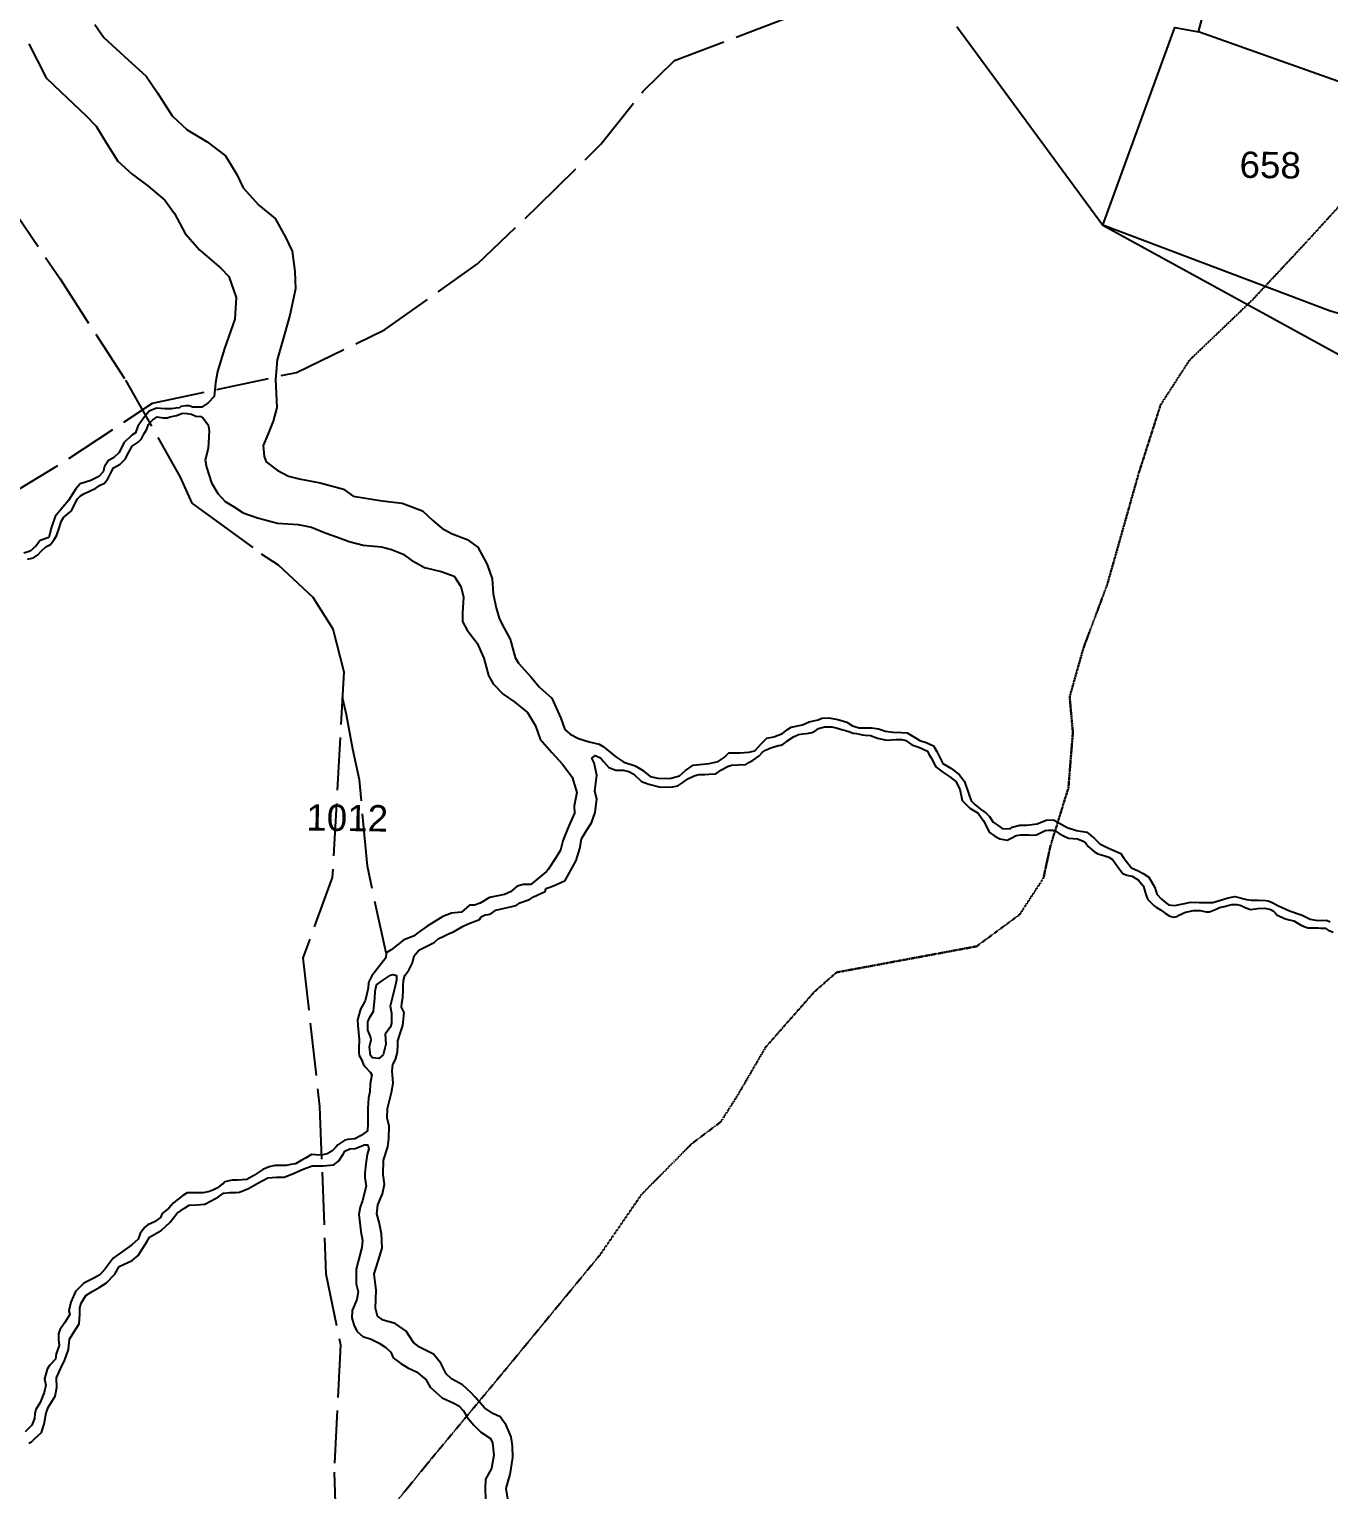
# Model space of a CAD drawing. Header units: inches. Extents: x 304037 to 460575, y 1453943 to 1639883.
# Drawn here: x 344399 to 345619, y 1593882 to 1595252 of the extents above; entities that cross this region are included whole.
import ezdxf

# ---------------------------------------------------------------- set-up
doc = ezdxf.new("R2010")
doc.units = ezdxf.units.IN
doc.header["$MEASUREMENT"] = 0
doc.linetypes.add('ACAD_ISO02W100', pattern=[15, 12, -3])
doc.linetypes.add('ACAD_ISO07W100', pattern=[3, 0, -3])
for name, color, linetype in [('CARTTRACK', 30, 'ACAD_ISO02W100'), ('NALA', 4, 'Continuous'), ('SURVEY_BND', 7, 'Continuous'), ('SURVEY_NO', 7, 'Continuous'), ('VILLAGE_AREA', 1, 'Continuous')]:
    doc.layers.add(name, color=color, linetype=linetype)
doc.layers.add('FOOTPATH', color=150, linetype='ACAD_ISO07W100', lineweight=30)
doc.styles.get("Standard").update_dxf_attribs({"font": 'arial.ttf'})

# ---------------------------------------------------------------- blocks, each defined once
blk = doc.blocks.new('KANUPURUPALLE')
at = {"layer": 'CARTTRACK'}
for points in [[(33.5, -401.04), (58.81, -385.04), (77.72, -372.13), (110.43, -364.68), (130.33, -354.75), (151.32, -339.39), (164.97, -326), (179.03, -311.78), (188.54, -299.57), (195.59, -292.47), (217.86, -283.64), (230.31, -278.77), (253.98, -259.83), (264.43, -253.07), (281.42, -242.86), (298.26, -234.78), (314.48, -223.74), (322.97, -218.18), (338.24, -196.29), (343.02, -192.31), (360.93, -180.92)], [(35.78, -314.67), (56.26, -344.12), (71.49, -367), (84.25, -388.91), (86.95, -394.78), (91.2, -397.78), (102.95, -406.12), (106.81, -408.59), (114.86, -415.89), (119.49, -422.99), (122.12, -432.79), (120.14, -479.66), (113.7, -498.06), (117.92, -531.86), (119.92, -570), (123.48, -586.12), (122.37, -615.17), (123.48, -638.23), (126.37, -649.31), (132.37, -662.26), (142.15, -673.47)], [(132.61, -496.69), (128.09, -477.01), (126.06, -457.35), (124.42, -450.39), (122.87, -442.56), (121.87, -438.6)]]:
    blk.add_lwpolyline(points, dxfattribs=at)
at = {"layer": 'FOOTPATH', "ltscale": 0.001}
blk.add_lwpolyline([(126.58, -634.42), (144.52, -611.78), (160.73, -591.74), (182.28, -564.85), (191.58, -550.92), (202.89, -539.19), (209.4, -534.15), (213.25, -527.91), (219.37, -517.03), (230.26, -504.3), (235.3, -499.74), (267.15, -493.37), (276.85, -486), (282.17, -477.62), (283.67, -470.25), (287.59, -456.94), (288.43, -444.35), (287.59, -436.24), (290.58, -425.06), (295.81, -410.53), (302.53, -385.46), (307.4, -369.44), (313.83, -359.19), (328.11, -345.12), (340.36, -331.62), (355.01, -315.12)], dxfattribs=at)
at = {"layer": 'NALA'}
for points in [[(63.43, -286.06), (65.45, -288.98), (71.19, -294.08), (75.22, -297.7), (77.9, -301.45), (81.28, -306.63), (84.75, -309.76), (89.34, -312.43), (93.58, -315.56), (96.22, -319.76), (97.7, -322.77), (101.3, -326.7), (105.05, -329.71), (107.52, -333.95), (109.05, -337.08), (109.71, -341.68), (109.95, -345.63), (108.76, -351.68), (107.68, -355.45), (105.95, -361.92), (105.66, -366.36), (106.03, -372.77), (105.25, -375.86), (104.06, -378.94), (103.03, -381.42), (103.33, -383.96), (103.78, -385.16), (106.34, -387.05), (108.93, -388.37), (111.32, -388.9), (116.15, -389.77), (121.5, -391.17), (123.69, -392.69), (130.35, -393.69), (134.88, -394.14), (139.54, -395.87), (141.97, -398.01), (143.99, -399.74), (146.21, -400.94), (149.8, -402.25), (152.27, -403.94), (153.8, -406.73), (154.42, -407.88), (155.65, -411.13), (155.9, -414.55), (156.64, -417.72), (157.34, -420.03), (158.09, -421.51), (159.94, -424.79), (161.14, -428.99), (161.88, -430.23), (164.73, -433.31), (166.79, -435.66), (169.59, -438.12), (171.74, -442.65), (172.65, -445.24), (173.92, -446.27), (175.78, -447.22), (178.21, -447.96), (180.52, -448.45), (181.47, -448.95), (184.34, -451.3), (186.2, -452.46), (188.79, -453.28), (190.48, -454.23), (192.26, -455.67), (194.03, -456.04), (196.71, -456.04), (198.93, -455.46), (200.25, -454.23), (201.98, -452.99), (205.69, -452.54), (207.71, -452.04), (209.07, -451.14), (210.14, -450.07), (211.05, -449.99), (212.58, -450.03), (214.68, -449.86), (216, -449.49), (217.48, -447.8), (218.72, -446.61), (220.33, -446.24), (222.26, -445.5), (223.38, -444.55), (224.24, -444.02), (226.79, -443.42), (228.31, -442.76), (230.33, -442.27), (231.2, -441.85), (232.81, -441.77), (234.87, -442.14), (236.93, -442.68), (238.21, -443.54), (239.73, -443.91), (242.62, -443.91), (244.1, -444.12), (245.75, -444.65), (247.4, -444.86), (249.42, -444.86), (250.69, -444.9), (252.18, -445.81), (253.62, -446.67), (255.06, -447.08), (256.75, -447.78), (257.5, -449.1), (258.87, -451.81), (260.77, -452.84), (262.66, -454.28), (263.9, -455.85), (264.93, -458.73), (265.46, -460.21), (266.33, -461.07), (267.61, -462.1), (268.93, -462.97), (269.67, -463.75), (270.58, -464.99), (271.69, -465.77), (272.59, -466.43), (274.41, -466.51), (274.88, -466.08), (276.61, -465.63), (278.18, -465.63), (280.57, -465.26), (282.59, -464.44), (284.32, -464.27), (287.41, -466), (289.55, -466.66), (291.9, -467.03), (293.59, -468.39), (294.91, -469.66), (296.77, -470.49), (299.73, -471.76), (300.44, -472.83), (302.17, -474.99), (303.7, -475.65), (304.89, -476.27), (306.21, -477.05), (307.57, -479.4), (308.06, -480.92), (309.14, -482.07), (310.74, -483.31), (312.23, -483.43), (314, -483.02), (315.84, -482.66), (317.74, -482.66), (319.26, -482.7), (320.83, -482.61), (322.56, -482.12), (324.33, -481.5), (325.82, -481.22), (328.5, -481.83), (329.57, -482), (331.26, -482), (332.91, -482), (333.48, -482.08), (334.39, -482.45), (335.63, -483.15), (338.31, -484.3), (341.23, -485.25), (343.09, -486.16), (344.74, -486.4), (346.81, -486.33), (347.63, -486.66)], [(48.42, -290.65), (52.47, -298.36), (55.84, -301.52), (61.66, -306.78), (64.01, -309.22), (66.41, -313.05), (69.06, -317.08), (72.33, -320.04), (75.96, -322.64), (79.91, -325.89), (82.11, -328.9), (84.66, -333.39), (88.03, -337.16), (92.89, -341.14), (94.72, -343.03), (96.47, -347.83), (96.21, -352.72), (93.96, -359.46), (92.38, -364.71), (92.02, -367.34), (91.71, -370.45), (90.38, -371.88), (88.95, -372.9), (86.86, -372.9), (86.09, -372.65), (85.27, -372.65), (84.2, -372.85), (83.84, -373.11), (83.03, -373.21), (82.06, -373.41), (80.52, -373.41), (78.64, -373.31), (77, -373.97), (75.93, -375.25), (74.4, -377.44), (73.94, -378.97), (73.07, -379.53), (71.28, -381.27), (70.26, -383.51), (68.98, -384.74), (67.89, -385.33), (66.97, -386.76), (66.67, -387.98), (65.7, -389.05), (63.91, -389.97), (61.46, -390.74), (60.49, -391.91), (58.9, -394.56), (57.63, -396.09), (55.84, -398.29), (55.07, -400.74), (54.46, -403.08), (52.56, -403.82), (51.54, -405.1), (50.26, -406.22), (48.83, -406.73)], [(49.73, -408.1), (51.07, -407.77), (52.07, -407.09), (52.83, -406.13), (53.81, -405.19), (54.86, -404.7), (55.7, -403.53), (56.27, -402.65), (56.93, -400.72), (57.26, -399.41), (57.77, -398.47), (58.77, -397.61), (59.55, -396.92), (60.29, -395.32), (60.92, -394.21), (61.55, -393.45), (62.33, -393.02), (63.61, -392.42), (65.09, -391.68), (66.02, -391.01), (67, -390.56), (67.76, -389.55), (68.37, -388.27), (68.99, -387), (70.49, -386.14), (71.72, -384.95), (72.12, -384.08), (73.22, -381.99), (74.56, -381.08), (75.27, -380.32), (75.93, -379.1), (76.41, -378.21), (76.89, -377.02), (77.84, -375.93), (78.79, -375.28), (80.21, -375.43), (81.09, -375.46), (81.8, -375.24), (83.19, -374.86), (84.56, -374.36), (85.61, -374.36), (86.61, -374.57), (87.64, -374.94), (88.78, -375.05), (89.18, -375.34), (90.45, -376.92), (90.71, -378.31), (90.5, -382.28), (89.9, -384.95), (90.23, -386.58), (91.37, -390.13), (92.87, -392.51), (94.53, -394.33), (96.46, -395.41), (98.72, -396.89), (102.01, -397.96), (106.58, -399.14), (111.25, -399.37), (114.28, -399.92), (117.44, -401.13), (120.28, -402.14), (122.96, -403.08), (126.18, -403.82), (130.35, -404.17), (132.64, -404.76), (135.25, -405.8), (137.04, -407.01), (140.2, -408.73), (143.99, -409.58), (146.99, -410.66), (148.52, -412.94), (149.18, -415.34), (148.99, -419.05), (148.99, -420.94), (150.13, -422.93), (152.44, -425.86), (154.01, -429.25), (155.09, -433.19), (156.17, -435.01), (158.51, -437.39), (161.19, -439.18), (164.09, -441.5), (165.93, -444.52), (167.1, -447.51), (169.78, -450.54), (172.25, -453.15), (174.45, -456.07), (175.56, -459.52), (175.04, -462.62), (175.13, -464.3), (173.96, -467.04), (172.88, -469.61), (172.52, -470.62), (172.07, -472.71), (170.89, -474.69), (169.29, -477.19), (168.89, -477.61)], [(162.12, -621.18), (161.61, -618.38), (162.2, -616.12), (162.49, -615.12), (163.05, -611.28), (162.94, -608.64), (162.64, -606.52), (161.47, -603.91), (160.03, -602.06), (158.38, -601.31), (156.43, -600.07), (154.4, -597.74), (153.32, -596.58), (151.33, -594.84), (148.86, -593.5), (147.62, -592.37), (146.39, -589.97), (144.64, -587.98), (141.44, -586.39), (140.04, -585.39), (138.39, -582.82), (135.85, -581.08), (133.07, -580.36), (131.8, -579.5), (131.29, -577.68), (131.42, -573.55), (130.91, -569.84), (131.8, -566.97), (132.62, -563.97), (132.45, -560.68), (131.87, -558.07), (131.35, -556.19), (131.53, -554.1), (132.56, -551.57), (133, -549.41), (132.66, -547.19), (132.66, -543.9), (133.59, -540.83), (133.83, -538.94), (133.83, -536.13), (133.35, -534.25), (133.45, -532.16), (134.3, -528.46), (134.61, -526.37), (134.37, -523.53), (134.48, -522.09), (135.06, -520.91), (135.54, -519.23), (135.58, -517.55), (135.58, -516.7), (136.02, -515.22), (136.67, -513.2), (136.95, -510.2), (136.33, -509.03), (136.33, -508.07), (136.57, -506.77), (136.64, -505.16), (136.64, -504.13), (136.71, -502.93), (136.95, -501.8), (137.88, -500.52), (138.67, -498.84), (139.04, -497.23), (140.04, -495.96), (140.86, -495.55), (143.54, -494.19), (144.43, -493.34), (145.91, -492.58), (146.94, -492.1), (147.93, -491.69), (149.99, -490.46), (151.26, -489.81), (153.83, -488.75), (154.14, -488.16), (155.1, -487.72), (155.75, -487.61), (156.37, -487.44), (157.47, -486.62), (162.15, -485.51), (162.97, -484.86), (165.17, -484.07), (166.03, -483.42), (168.7, -482.22), (168.84, -481.5), (169.97, -481.09), (171.21, -480.57), (173.2, -479.65), (175.64, -475.07), (176.46, -472.33), (176.77, -470.11), (177.94, -468.15), (179.04, -466.44), (179.83, -464.02), (180.14, -460.93), (179.69, -459.15), (180.07, -455.55), (179.46, -452.75), (178.94, -451.66), (179.66, -451.04), (180.9, -451.59), (181.65, -452.48), (182.78, -453.75), (184.4, -454.33), (186.11, -454.33), (187.35, -454.57), (188.5, -455.17), (190.3, -456.83), (191.99, -457.43), (194.33, -458.03), (197.01, -458.06), (198.6, -457.72), (199.73, -456.95), (200.98, -456.01), (202.24, -455.41), (203.34, -455.1), (204.67, -455.05), (205.63, -454.98), (207.22, -454.88), (208.46, -453.96), (209.84, -453.14), (210.73, -452.83), (212.22, -452.78), (213.98, -452.61), (214.66, -452.2), (215.67, -451.65), (217.05, -450.61), (217.77, -449.79), (218.44, -449.31), (219.67, -448.8), (220.64, -448.47), (221.38, -448.25), (221.94, -448.11), (222.47, -447.87), (222.95, -447.53), (223.26, -447.24), (224.82, -446.17), (225.93, -445.67), (226.87, -445.47), (227.73, -445.4), (229.06, -445.18), (229.83, -444.65), (230.48, -444.25), (231.28, -443.96), (231.9, -443.84), (232.55, -443.81), (233.49, -443.81), (234.46, -443.98), (235.28, -444.22), (236.02, -444.44), (236.6, -444.61), (237.35, -444.82), (238.36, -445.16), (239.11, -445.26), (240.53, -445.55), (241.09, -445.57), (242.32, -445.62), (243.9, -446.22), (246.09, -446.68), (247.08, -446.56), (248.09, -446.48), (249.49, -446.48), (250.41, -446.72), (250.94, -447.04), (251.76, -447.66), (253.13, -448.12), (254.07, -448.46), (255.37, -449.01), (255.64, -449.71), (256.22, -450.53), (257.31, -452.61), (258.93, -453.79), (260.57, -454.8), (261.94, -455.89), (262.88, -457.57), (263.44, -460.16), (265.17, -461.92), (267.12, -463.05), (268.35, -464.78), (269, -465.9), (269.63, -467.3), (270.98, -468.21), (272.11, -468.81), (273.8, -469.08), (274.86, -468.52), (275.83, -468), (276.89, -467.83), (277.85, -467.78), (278.74, -467.83), (279.61, -467.83), (280.43, -467.78), (281.63, -467.13), (282.41, -466.74), (283.15, -466.65), (284.07, -466.65), (284.91, -466.96), (285.63, -467.39), (286.79, -468), (287.76, -468.45), (289.82, -468.53), (291.08, -469.06), (291.73, -469.54), (292.3, -470.28), (293.71, -471.48), (294.48, -471.88), (296.1, -472.37), (297.04, -472.66), (297.88, -473.16), (298.31, -473.76), (298.84, -474.51), (299.25, -475.06), (299.69, -475.66), (300.26, -476.29), (301.2, -476.68), (301.93, -476.8), (302.41, -476.92), (303.01, -477.25), (303.76, -477.69), (304.99, -479.12), (305.23, -480.01), (305.55, -481.05), (305.96, -482.03), (306.05, -482.18), (306.54, -482.71), (306.99, -483.16), (307.48, -483.6), (307.98, -483.89), (308.97, -484.49), (310.08, -485.31), (311.07, -485.87), (311.99, -486.11), (312.76, -485.96), (313.22, -485.6), (313.96, -485.24), (314.66, -484.95), (315.38, -484.78), (316.49, -484.54), (317.02, -484.5), (317.96, -484.5), (319.34, -484.76), (320.08, -484.78), (320.88, -484.47), (321.6, -484.13), (322.35, -483.77), (323.43, -483.51), (324.59, -483.17), (325.19, -483.03), (326.3, -483), (327.1, -483.17), (327.8, -483.48), (328.4, -483.75), (329.44, -484.09), (331.14, -483.85), (332.56, -483.77), (333.86, -484.01), (334.61, -484.35), (335.07, -484.78), (335.5, -485.24), (337.21, -486.08), (338.32, -486.37), (339.33, -486.61), (340.15, -487), (340.88, -487.43), (341.74, -487.87), (342.56, -488.13), (343.77, -488.13), (344.93, -488.13), (345.55, -488.18), (346.52, -488.18), (347.22, -488.59), (348.37, -489)], [(168.89, -477.61), (165.38, -480.64), (163.75, -480.64), (162.25, -481.1), (160.75, -482.4), (159.44, -482.99), (155.98, -483.77), (153.89, -485.08), (152.59, -485.54), (151.48, -485.54), (149.71, -487.17), (147.43, -487.43), (145.47, -488.21), (143.84, -489.25), (141.88, -490.43), (140.11, -491.8), (138.81, -492.77), (136.65, -493.62), (133.78, -495.97), (132.61, -496.69), (132.61, -497.8), (129.42, -501.96), (128.69, -503.47), (128.62, -504.78), (128.01, -507.7), (126.96, -509.58), (126.34, -512.01), (126.38, -513.34), (126.74, -516.51), (126.74, -518.72), (126.74, -519.59), (126.78, -520.13), (127.36, -521.03), (127.72, -522.01), (128.19, -522.73), (129.38, -523.89), (129.74, -524.5), (129.42, -526.6), (129.38, -528.41), (129.1, -529.77), (128.98, -532.21), (128.98, -533.79), (128.98, -535.67), (128.95, -537.27), (127.48, -538.36), (126.05, -539.15), (124.5, -539.32), (123.79, -539.5), (123.1, -539.93), (122.19, -540.57), (121.78, -541.13), (120.88, -542), (119.82, -542.64), (118.47, -542.94), (117.15, -542.89), (116.26, -542.87), (114.88, -543.7), (113.92, -544.24), (112.67, -545.02), (111.58, -545.2), (110.54, -545.41), (108.88, -545.46), (107.92, -545.46), (106.65, -545.79), (105.22, -546.42), (104.31, -547.06), (103.16, -547.84), (101.56, -548.71), (99.48, -548.94), (98.23, -548.94), (97.22, -549.16), (96.58, -549.36), (96.23, -549.77), (95.69, -550.12), (95.24, -550.51), (94.75, -550.84), (93.84, -551.27), (93.1, -551.6), (91.7, -551.95), (90.38, -551.95), (88.96, -551.95), (88.07, -552), (87.05, -552.59), (84.99, -554.26), (83.9, -555.51), (82.37, -556.78), (82.07, -557.64), (80.69, -558.66), (79.19, -559.39), (78.53, -559.9), (77.49, -561.35), (77.03, -562.69), (75.61, -563.99), (72.99, -565.89), (71.39, -567.11), (69.61, -569.5), (68.37, -570.88), (67.03, -571.72), (64.74, -572.89), (62.88, -574.79), (61.86, -577.26), (61.43, -579.19), (61.66, -580.08), (60.54, -581.85), (59.45, -583.55), (59.19, -584.49), (59.19, -585.79), (59.32, -587.13), (58.71, -589.06), (58.53, -590.26), (57.18, -591.73), (56.68, -592.54), (56.09, -594.77), (56.45, -596.25), (56.09, -597.9), (55.22, -600.16), (54.26, -601.81), (54.03, -602.8), (53.93, -603.87), (53.39, -605.35), (51.84, -606.92)], [(132.69, -515.17), (132.81, -517.49), (132.31, -519.92), (131.33, -520.75), (129.85, -520.6), (129.39, -520.11), (129.12, -518.1), (129.47, -516.5), (129.31, -515.74), (128.71, -514.38), (128.67, -513.58), (128.71, -512.44), (129.09, -511.38), (129.96, -510.05), (130.23, -507.03), (130.23, -505.4), (130.57, -503.99), (131.9, -502.97), (133.72, -501.72), (134.33, -501.57), (135.05, -501.83), (135.05, -502.86), (134.71, -504.56), (133.72, -508.78), (134.07, -510.43), (134.07, -512.67), (133.84, -513.5), (133.5, -514.07), (132.69, -515.17)], [(52.72, -609.52), (53.37, -609.21), (53.99, -608.51), (55.56, -607.03), (56.18, -605.12), (56.6, -602.52), (57.13, -601.18), (58.6, -598.7), (58.97, -596.71), (58.85, -594.51), (59.7, -592.45), (60.67, -590.36), (61.52, -588.06), (61.67, -585.65), (62.64, -584.05), (63.8, -582.14), (63.98, -579.91), (63.94, -578.54), (64.13, -577.56), (65.26, -575.69), (66.73, -574.73), (68.29, -573.78), (69.9, -572.7), (71.77, -570.7), (72.76, -568.99), (75.7, -567.53), (77.04, -566.37), (79.03, -563.24), (79.57, -562.16), (82.24, -560.66), (84.27, -558.73), (85.73, -556.71), (87.51, -555.5), (88.53, -554.76), (90.19, -554.65), (92.06, -554.46), (93.51, -553.71), (95.21, -552.76), (96.33, -551.92), (97.78, -551.78), (99.19, -551.76), (99.98, -551.68), (101.98, -550.76), (104.13, -549.53), (106.37, -548.29), (108.38, -548.14), (110.12, -548.1), (111.82, -547.35), (114.39, -546.19), (116.41, -545.42), (118.96, -545.4), (121.37, -545.14), (122.47, -544.21), (123.46, -542.67), (123.84, -541.95), (125, -541.45), (126.16, -541.36), (127.52, -540.8), (128.23, -540.45), (129.03, -540.47), (129.26, -541.37), (128.97, -542.71), (128.68, -544.82), (128.43, -546.92), (128.45, -547.91), (128.81, -549.92), (128, -553.16), (127.52, -554.72), (127.21, -556.4), (127.75, -560.25), (128.14, -562.32), (128, -563.86), (127.19, -567.05), (126.78, -568.81), (126.8, -572.17), (127.31, -574.01), (127.02, -575.77), (125.97, -578.29), (125.95, -579.97), (126.47, -581.76), (127.21, -583.04), (128.49, -584.16), (130.44, -584.75), (132.28, -585.62), (133.82, -586.59), (134.93, -587.61), (135.45, -588.89), (137.27, -590.22), (138.87, -591.19), (140.85, -592.03), (143.02, -593.75), (144.02, -595.47), (146.81, -597.9), (149.48, -599.03), (150.56, -599.63), (151.71, -600.77), (152.46, -602.16), (154.05, -604.04), (155.71, -605.57), (157.89, -606.98), (158.38, -607.96), (158.75, -610.81), (158.23, -613.81), (156.93, -616.31), (156.87, -618.41), (156.99, -620.81)]]:
    blk.add_lwpolyline(points, dxfattribs=at)
at = {"layer": 'SURVEY_BND'}
for points in [[(259.82, -283.88), (293.66, -328.67), (309.51, -283.37), (314.92, -284.3), (324.17, -247.79), (281.36, -247.35)], [(357.25, -298.71), (314.92, -284.3)], [(293.66, -328.67), (360.7, -364.21), (401.06, -385.58), (376.49, -356.16), (345.61, -347.47), (293.66, -328.67)]]:
    blk.add_lwpolyline(points, dxfattribs=at)
at = {"layer": 'SURVEY_NO'}
for s, p in [('658', (324.66, -317.44)), ('1012', (114.03, -469.04))]:
    blk.add_text(s, height=6, dxfattribs=at).set_placement(p)

msp = doc.modelspace()

# ---------------------------------------------------------------- block references
at = {"layer": 'VILLAGE_AREA', "xscale": 4.11690545397391, "yscale": 4.116905454022344, "zscale": 4.116905453970031, "rotation": 359.2242586303323}
msp.add_blockref('KANUPURUPALLE', (344216, 1596437.2), dxfattribs=at)

doc.saveas('drawing.dxf')
